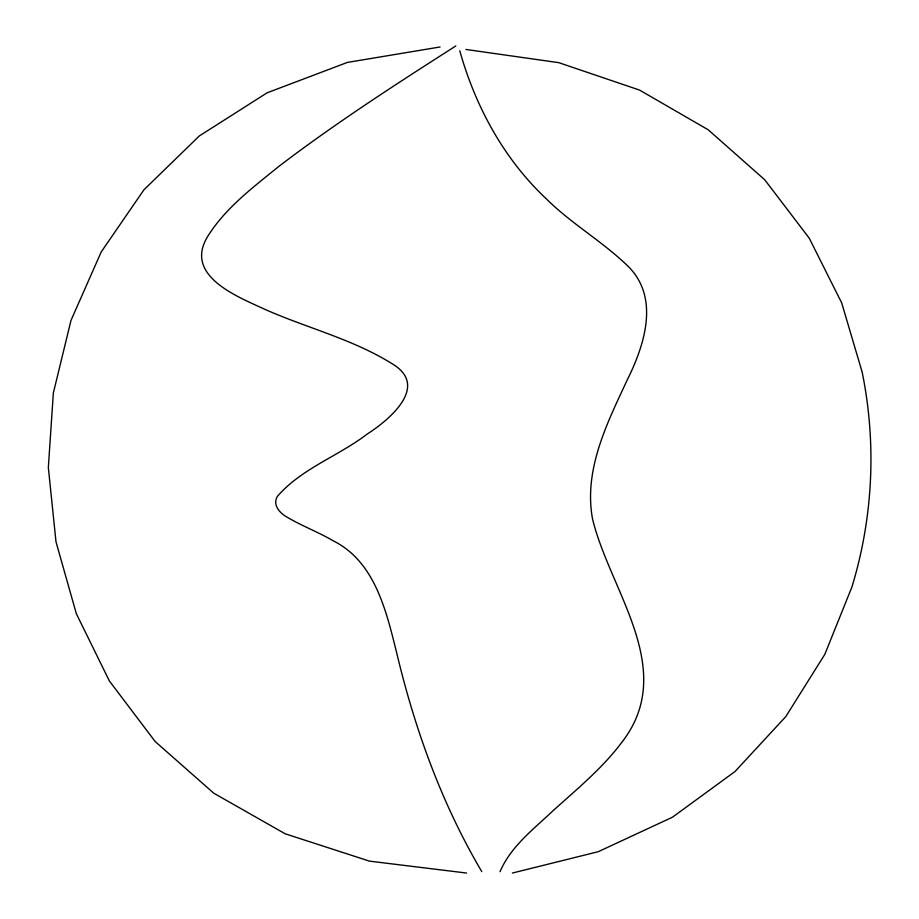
<?xml version="1.0" encoding="UTF-8"?>
<svg xmlns="http://www.w3.org/2000/svg" width="919" height="919" viewBox="0 0 919 919"><rect width="100%" height="100%" fill="white"/><g stroke="black" fill="none" stroke-linecap="round" stroke-linejoin="round"><path stroke-width="1.38" d="M500.039 871.683C510.792 846.433 533.537 829.214 552.928 810.822C576.833 789.249 602.037 768.583 621.531 742.724C678.509 669.813 609.745 591.25 592.445 518.534C583.68 469.655 606.977 423.464 626.988 380.477C644.23 345.912 660.037 298.514 628.596 266.797C603.186 241.823 571.675 224.041 546.357 198.883C503.957 159.113 475.353 106.466 459.787 50.798M455.824 45.95C395.503 84.514 335.217 123.341 278.296 166.833C252.484 187.855 224.787 208.487 207.166 237.32C184.386 276.022 237.274 296.538 263.971 308.933C306.751 328.072 353.39 339.191 393.229 364.441C429.391 386.91 388.553 420.385 367.129 434.101C338.307 456.18 301.466 468.552 277.423 496.317C272.219 504.669 279.732 513.112 286.866 517.018C301.788 525.944 318.215 532.021 333.229 540.797C375.067 561.762 386.233 611.02 396.606 652.501C414.768 729.02 441.717 803.757 481.797 871.649M512.365 873.05L598.28 851.683L672.524 817.175L735.039 771.5L785.802 716.602L824.78 654.431L851.936 586.954A437.858 437.858 0 0 0 862.16 372.126L841.689 302.914L809.225 238.147L764.746 179.791L708.204 129.786L639.567 90.085L558.798 62.664L465.876 49.454M440.075 46.972L347.382 62.423L267.107 92.808L199.297 135.966L143.984 189.739L101.205 251.955L70.981 320.432L53.348 393.01L48.339 467.518L55.99 541.796L76.323 613.674L109.384 680.979L155.185 741.553L213.771 793.2L285.177 833.786L369.427 861.126L466.553 873.05"/></g></svg>
